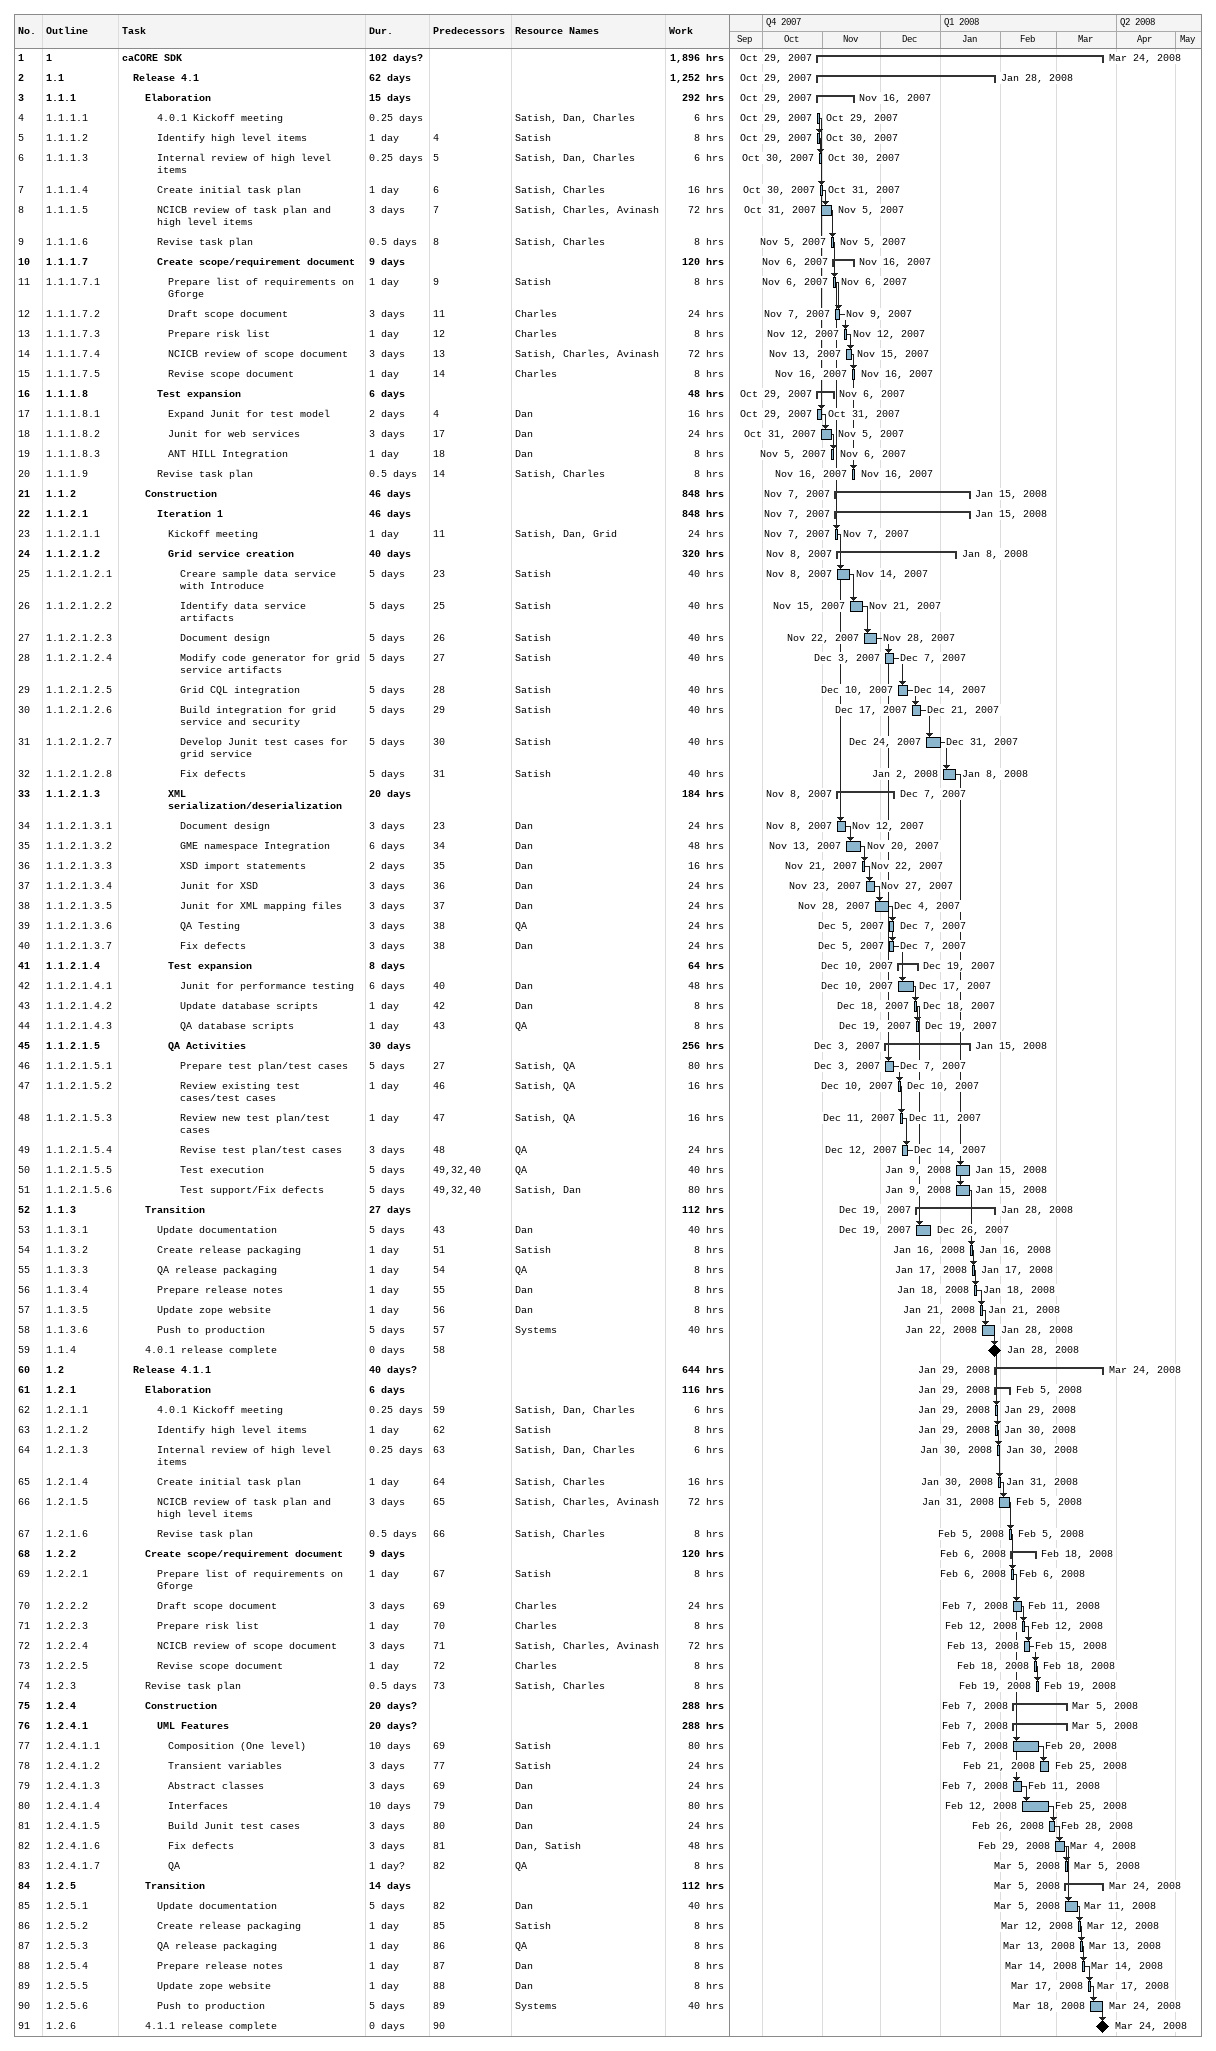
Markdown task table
| ID | WBS | Task | Duration | Start | Finish | Predecessors | Resources | Work (h) |
|---|---|---|---|---|---|---|---|---|
| 1 | 1 | **caCORE SDK** | 102d? | 2007-10-29 | 2008-03-24 |  |  | 1896 |
| 2 | 1.1 | **Release 4.1** | 62d | 2007-10-29 | 2008-01-28 |  |  | 1252 |
| 3 | 1.1.1 | **Elaboration** | 15d | 2007-10-29 | 2007-11-16 |  |  | 292 |
| 4 | 1.1.1.1 | 4.0.1 Kickoff meeting | 0.25d | 2007-10-29 | 2007-10-29 |  | Satish, Dan, Charles | 6 |
| 5 | 1.1.1.2 | Identify high level items | 1d | 2007-10-29 | 2007-10-30 | 4 | Satish | 8 |
| 6 | 1.1.1.3 | Internal review of high level items | 0.25d | 2007-10-30 | 2007-10-30 | 5 | Satish, Dan, Charles | 6 |
| 7 | 1.1.1.4 | Create initial task plan | 1d | 2007-10-30 | 2007-10-31 | 6 | Satish, Charles | 16 |
| 8 | 1.1.1.5 | NCICB review of task plan and high level items | 3d | 2007-10-31 | 2007-11-05 | 7 | Satish, Charles, Avinash | 72 |
| 9 | 1.1.1.6 | Revise task plan | 0.5d | 2007-11-05 | 2007-11-05 | 8 | Satish, Charles | 8 |
| 10 | 1.1.1.7 | **Create scope/requirement document** | 9d | 2007-11-06 | 2007-11-16 |  |  | 120 |
| 11 | 1.1.1.7.1 | Prepare list of requirements on Gforge | 1d | 2007-11-06 | 2007-11-06 | 9 | Satish | 8 |
| 12 | 1.1.1.7.2 | Draft scope document | 3d | 2007-11-07 | 2007-11-09 | 11 | Charles | 24 |
| 13 | 1.1.1.7.3 | Prepare risk list | 1d | 2007-11-12 | 2007-11-12 | 12 | Charles | 8 |
| 14 | 1.1.1.7.4 | NCICB review of scope document | 3d | 2007-11-13 | 2007-11-15 | 13 | Satish, Charles, Avinash | 72 |
| 15 | 1.1.1.7.5 | Revise scope document | 1d | 2007-11-16 | 2007-11-16 | 14 | Charles | 8 |
| 16 | 1.1.1.8 | **Test expansion** | 6d | 2007-10-29 | 2007-11-06 |  |  | 48 |
| 17 | 1.1.1.8.1 | Expand Junit for test model | 2d | 2007-10-29 | 2007-10-31 | 4 | Dan | 16 |
| 18 | 1.1.1.8.2 | Junit for web services | 3d | 2007-10-31 | 2007-11-05 | 17 | Dan | 24 |
| 19 | 1.1.1.8.3 | ANT HILL Integration | 1d | 2007-11-05 | 2007-11-06 | 18 | Dan | 8 |
| 20 | 1.1.1.9 | Revise task plan | 0.5d | 2007-11-16 | 2007-11-16 | 14 | Satish, Charles | 8 |
| 21 | 1.1.2 | **Construction** | 46d | 2007-11-07 | 2008-01-15 |  |  | 848 |
| 22 | 1.1.2.1 | **Iteration 1** | 46d | 2007-11-07 | 2008-01-15 |  |  | 848 |
| 23 | 1.1.2.1.1 | Kickoff meeting | 1d | 2007-11-07 | 2007-11-07 | 11 | Satish, Dan, Grid | 24 |
| 24 | 1.1.2.1.2 | **Grid service creation** | 40d | 2007-11-08 | 2008-01-08 |  |  | 320 |
| 25 | 1.1.2.1.2.1 | Creare sample data service with Introduce | 5d | 2007-11-08 | 2007-11-14 | 23 | Satish | 40 |
| 26 | 1.1.2.1.2.2 | Identify data service artifacts | 5d | 2007-11-15 | 2007-11-21 | 25 | Satish | 40 |
| 27 | 1.1.2.1.2.3 | Document design | 5d | 2007-11-22 | 2007-11-28 | 26 | Satish | 40 |
| 28 | 1.1.2.1.2.4 | Modify code generator for grid service artifacts | 5d | 2007-12-03 | 2007-12-07 | 27 | Satish | 40 |
| 29 | 1.1.2.1.2.5 | Grid CQL integration | 5d | 2007-12-10 | 2007-12-14 | 28 | Satish | 40 |
| 30 | 1.1.2.1.2.6 | Build integration for grid service and security | 5d | 2007-12-17 | 2007-12-21 | 29 | Satish | 40 |
| 31 | 1.1.2.1.2.7 | Develop Junit test cases for grid service | 5d | 2007-12-24 | 2007-12-31 | 30 | Satish | 40 |
| 32 | 1.1.2.1.2.8 | Fix defects | 5d | 2008-01-02 | 2008-01-08 | 31 | Satish | 40 |
| 33 | 1.1.2.1.3 | **XML serialization/deserialization** | 20d | 2007-11-08 | 2007-12-07 |  |  | 184 |
| 34 | 1.1.2.1.3.1 | Document design | 3d | 2007-11-08 | 2007-11-12 | 23 | Dan | 24 |
| 35 | 1.1.2.1.3.2 | GME namespace Integration | 6d | 2007-11-13 | 2007-11-20 | 34 | Dan | 48 |
| 36 | 1.1.2.1.3.3 | XSD import statements | 2d | 2007-11-21 | 2007-11-22 | 35 | Dan | 16 |
| 37 | 1.1.2.1.3.4 | Junit for XSD | 3d | 2007-11-23 | 2007-11-27 | 36 | Dan | 24 |
| 38 | 1.1.2.1.3.5 | Junit for XML mapping files | 3d | 2007-11-28 | 2007-12-04 | 37 | Dan | 24 |
| 39 | 1.1.2.1.3.6 | QA Testing | 3d | 2007-12-05 | 2007-12-07 | 38 | QA | 24 |
| 40 | 1.1.2.1.3.7 | Fix defects | 3d | 2007-12-05 | 2007-12-07 | 38 | Dan | 24 |
| 41 | 1.1.2.1.4 | **Test expansion** | 8d | 2007-12-10 | 2007-12-19 |  |  | 64 |
| 42 | 1.1.2.1.4.1 | Junit for performance testing | 6d | 2007-12-10 | 2007-12-17 | 40 | Dan | 48 |
| 43 | 1.1.2.1.4.2 | Update database scripts | 1d | 2007-12-18 | 2007-12-18 | 42 | Dan | 8 |
| 44 | 1.1.2.1.4.3 | QA database scripts | 1d | 2007-12-19 | 2007-12-19 | 43 | QA | 8 |
| 45 | 1.1.2.1.5 | **QA Activities** | 30d | 2007-12-03 | 2008-01-15 |  |  | 256 |
| 46 | 1.1.2.1.5.1 | Prepare test plan/test cases | 5d | 2007-12-03 | 2007-12-07 | 27 | Satish, QA | 80 |
| 47 | 1.1.2.1.5.2 | Review existing test cases/test cases | 1d | 2007-12-10 | 2007-12-10 | 46 | Satish, QA | 16 |
| 48 | 1.1.2.1.5.3 | Review new test plan/test cases | 1d | 2007-12-11 | 2007-12-11 | 47 | Satish, QA | 16 |
| 49 | 1.1.2.1.5.4 | Revise test plan/test cases | 3d | 2007-12-12 | 2007-12-14 | 48 | QA | 24 |
| 50 | 1.1.2.1.5.5 | Test execution | 5d | 2008-01-09 | 2008-01-15 | 49, 32, 40 | QA | 40 |
| 51 | 1.1.2.1.5.6 | Test support/Fix defects | 5d | 2008-01-09 | 2008-01-15 | 49, 32, 40 | Satish, Dan | 80 |
| 52 | 1.1.3 | **Transition** | 27d | 2007-12-19 | 2008-01-28 |  |  | 112 |
| 53 | 1.1.3.1 | Update documentation | 5d | 2007-12-19 | 2007-12-26 | 43 | Dan | 40 |
| 54 | 1.1.3.2 | Create release packaging | 1d | 2008-01-16 | 2008-01-16 | 51 | Satish | 8 |
| 55 | 1.1.3.3 | QA release packaging | 1d | 2008-01-17 | 2008-01-17 | 54 | QA | 8 |
| 56 | 1.1.3.4 | Prepare release notes | 1d | 2008-01-18 | 2008-01-18 | 55 | Dan | 8 |
| 57 | 1.1.3.5 | Update zope website | 1d | 2008-01-21 | 2008-01-21 | 56 | Dan | 8 |
| 58 | 1.1.3.6 | Push to production | 5d | 2008-01-22 | 2008-01-28 | 57 | Systems | 40 |
| 59 | 1.1.4 | 4.0.1 release complete | 0d | 2008-01-28 | 2008-01-28 | 58 |  |  |
| 60 | 1.2 | **Release 4.1.1** | 40d? | 2008-01-29 | 2008-03-24 |  |  | 644 |
| 61 | 1.2.1 | **Elaboration** | 6d | 2008-01-29 | 2008-02-05 |  |  | 116 |
| 62 | 1.2.1.1 | 4.0.1 Kickoff meeting | 0.25d | 2008-01-29 | 2008-01-29 | 59 | Satish, Dan, Charles | 6 |
| 63 | 1.2.1.2 | Identify high level items | 1d | 2008-01-29 | 2008-01-30 | 62 | Satish | 8 |
| 64 | 1.2.1.3 | Internal review of high level items | 0.25d | 2008-01-30 | 2008-01-30 | 63 | Satish, Dan, Charles | 6 |
| 65 | 1.2.1.4 | Create initial task plan | 1d | 2008-01-30 | 2008-01-31 | 64 | Satish, Charles | 16 |
| 66 | 1.2.1.5 | NCICB review of task plan and high level items | 3d | 2008-01-31 | 2008-02-05 | 65 | Satish, Charles, Avinash | 72 |
| 67 | 1.2.1.6 | Revise task plan | 0.5d | 2008-02-05 | 2008-02-05 | 66 | Satish, Charles | 8 |
| 68 | 1.2.2 | **Create scope/requirement document** | 9d | 2008-02-06 | 2008-02-18 |  |  | 120 |
| 69 | 1.2.2.1 | Prepare list of requirements on Gforge | 1d | 2008-02-06 | 2008-02-06 | 67 | Satish | 8 |
| 70 | 1.2.2.2 | Draft scope document | 3d | 2008-02-07 | 2008-02-11 | 69 | Charles | 24 |
| 71 | 1.2.2.3 | Prepare risk list | 1d | 2008-02-12 | 2008-02-12 | 70 | Charles | 8 |
| 72 | 1.2.2.4 | NCICB review of scope document | 3d | 2008-02-13 | 2008-02-15 | 71 | Satish, Charles, Avinash | 72 |
| 73 | 1.2.2.5 | Revise scope document | 1d | 2008-02-18 | 2008-02-18 | 72 | Charles | 8 |
| 74 | 1.2.3 | Revise task plan | 0.5d | 2008-02-19 | 2008-02-19 | 73 | Satish, Charles | 8 |
| 75 | 1.2.4 | **Construction** | 20d? | 2008-02-07 | 2008-03-05 |  |  | 288 |
| 76 | 1.2.4.1 | **UML Features** | 20d? | 2008-02-07 | 2008-03-05 |  |  | 288 |
| 77 | 1.2.4.1.1 | Composition (One level) | 10d | 2008-02-07 | 2008-02-20 | 69 | Satish | 80 |
| 78 | 1.2.4.1.2 | Transient variables | 3d | 2008-02-21 | 2008-02-25 | 77 | Satish | 24 |
| 79 | 1.2.4.1.3 | Abstract classes | 3d | 2008-02-07 | 2008-02-11 | 69 | Dan | 24 |
| 80 | 1.2.4.1.4 | Interfaces | 10d | 2008-02-12 | 2008-02-25 | 79 | Dan | 80 |
| 81 | 1.2.4.1.5 | Build Junit test cases | 3d | 2008-02-26 | 2008-02-28 | 80 | Dan | 24 |
| 82 | 1.2.4.1.6 | Fix defects | 3d | 2008-02-29 | 2008-03-04 | 81 | Dan, Satish | 48 |
| 83 | 1.2.4.1.7 | QA | 1d? | 2008-03-05 | 2008-03-05 | 82 | QA | 8 |
| 84 | 1.2.5 | **Transition** | 14d | 2008-03-05 | 2008-03-24 |  |  | 112 |
| 85 | 1.2.5.1 | Update documentation | 5d | 2008-03-05 | 2008-03-11 | 82 | Dan | 40 |
| 86 | 1.2.5.2 | Create release packaging | 1d | 2008-03-12 | 2008-03-12 | 85 | Satish | 8 |
| 87 | 1.2.5.3 | QA release packaging | 1d | 2008-03-13 | 2008-03-13 | 86 | QA | 8 |
| 88 | 1.2.5.4 | Prepare release notes | 1d | 2008-03-14 | 2008-03-14 | 87 | Dan | 8 |
| 89 | 1.2.5.5 | Update zope website | 1d | 2008-03-17 | 2008-03-17 | 88 | Dan | 8 |
| 90 | 1.2.5.6 | Push to production | 5d | 2008-03-18 | 2008-03-24 | 89 | Systems | 40 |
| 91 | 1.2.6 | 4.1.1 release complete | 0d | 2008-03-24 | 2008-03-24 | 90 |  |  |
